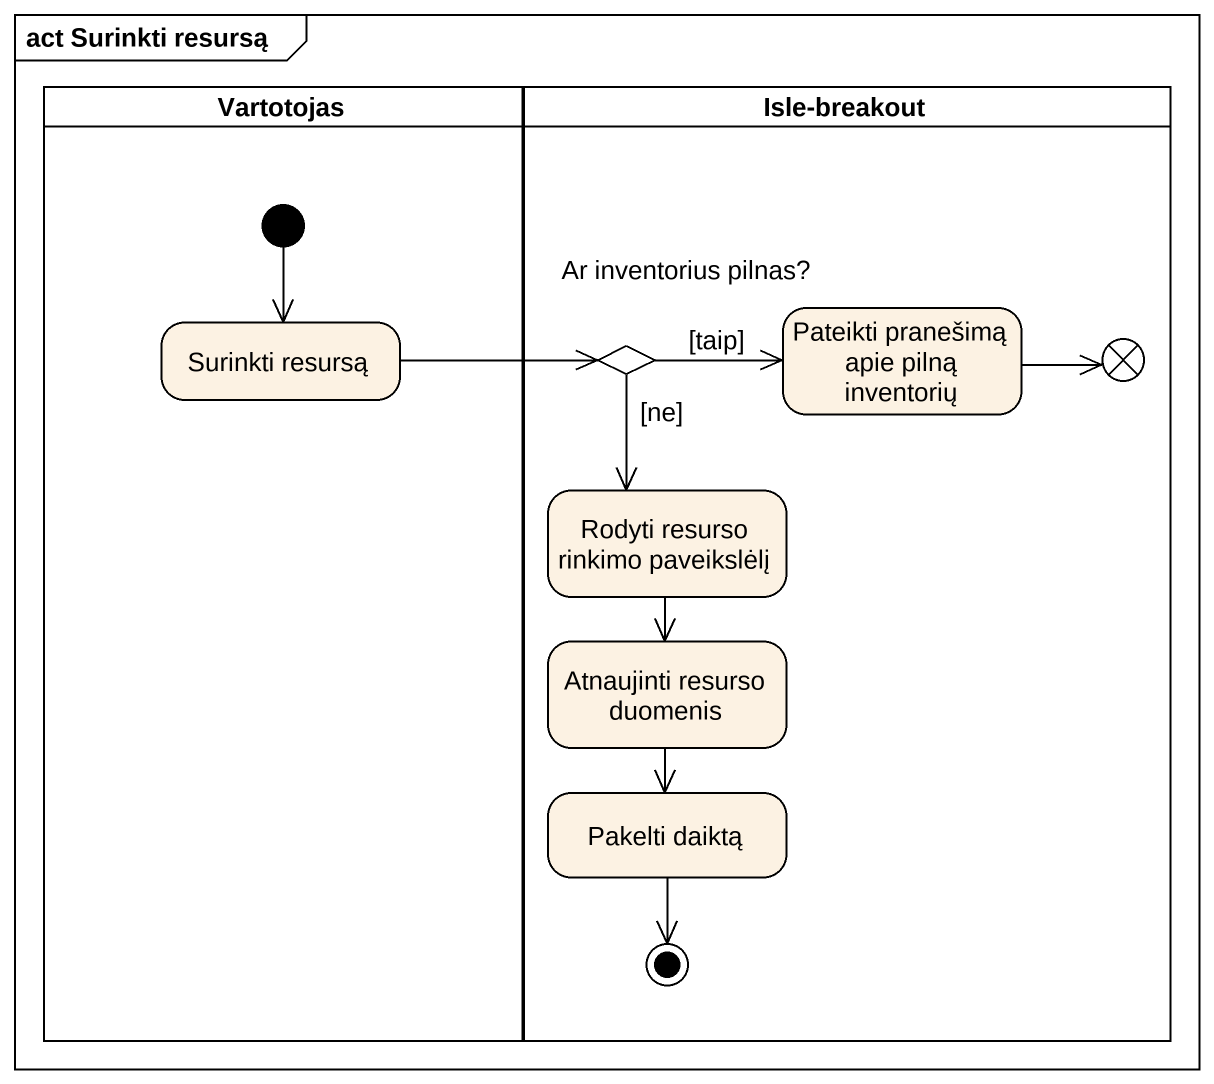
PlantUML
@startuml
mainframe act Surinkti resursą
hide empty description
state Vartotojas <<partition>> {
  state "Surinkti resursą" as Surinkti_resursą
  [*] --> Surinkti_resursą
}
state "Isle-breakout" as Isle_breakout <<partition>> {
  state "Ar inventorius pilnas?" as Ar_inventorius_pilnas <<choice>>
  state "Pateikti pranešimą apie pilną inventorių" as Pateikti_pranešimą_apie
  state flowfinal1 <<end>>
  state "Rodyti resurso rinkimo paveikslėlį" as Rodyti_resurso_rinkimo
  state "Atnaujinti resurso duomenis" as Atnaujinti_resurso_duomenis
  state "Pakelti daiktą" as Pakelti_daiktą
  Pakelti_daiktą --> [*]
}
Surinkti_resursą -right-> Ar_inventorius_pilnas
Ar_inventorius_pilnas -right-> Pateikti_pranešimą_apie : [taip]
Ar_inventorius_pilnas --> Rodyti_resurso_rinkimo : [ne]
Pateikti_pranešimą_apie -right-> flowfinal1
Rodyti_resurso_rinkimo --> Atnaujinti_resurso_duomenis
Atnaujinti_resurso_duomenis --> Pakelti_daiktą
@enduml
